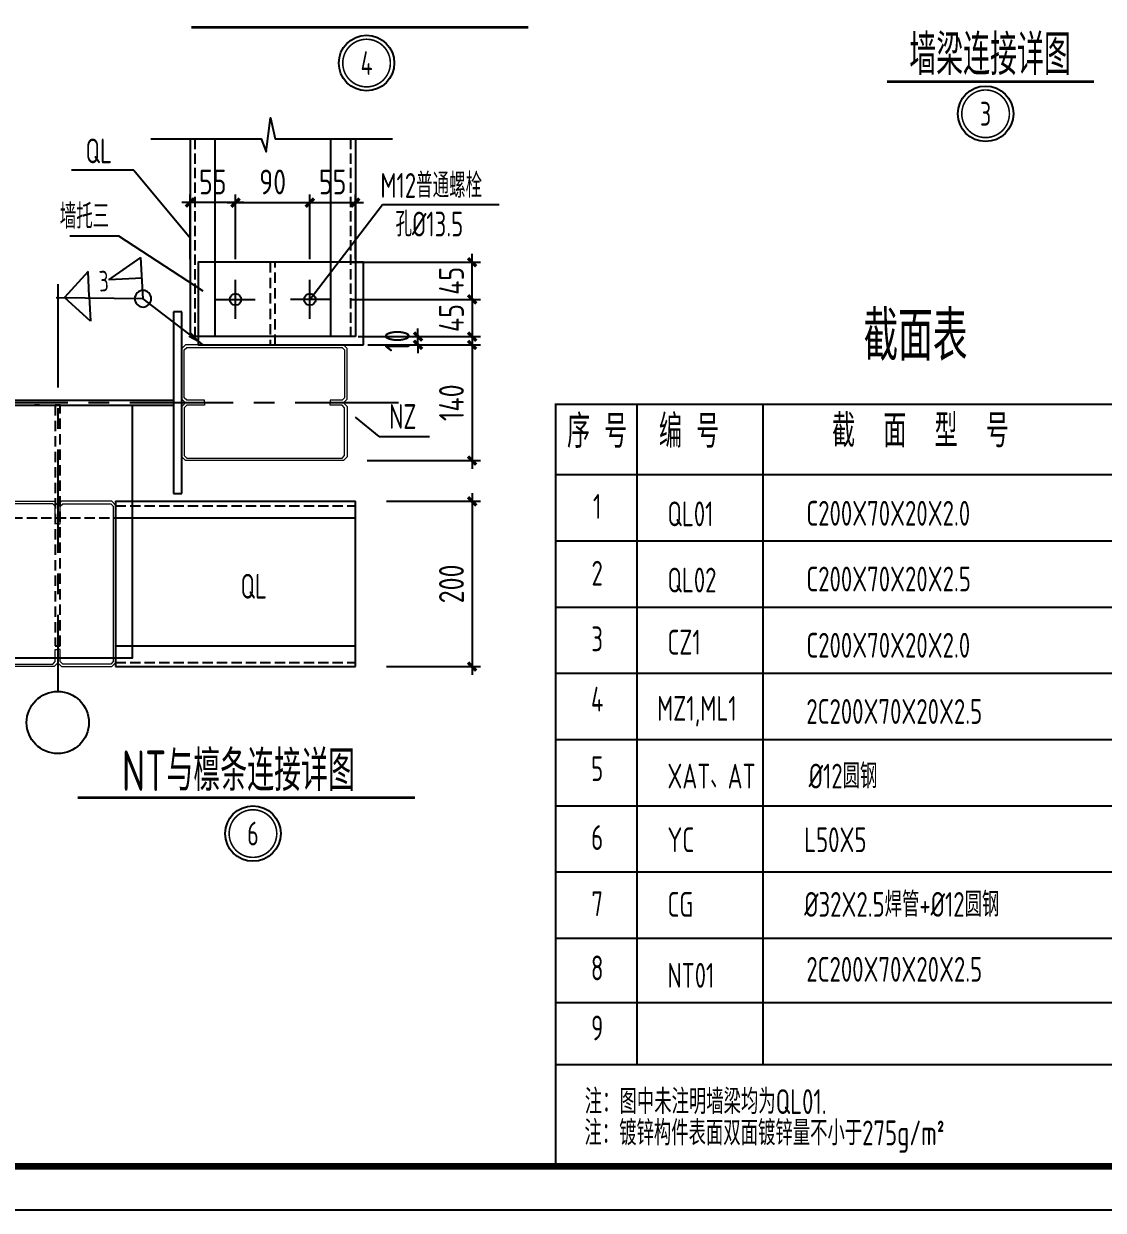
# Model space of a CAD drawing. Extents: x 177291 to 1288761, y 177638 to 322898.
# Drawn here: x 1064454 to 1090576, y 177960 to 206677 of the extents above; entities that cross this region are included whole.
import ezdxf
from ezdxf.enums import TextEntityAlignment as Align

# ---------------------------------------------------------------- set-up
doc = ezdxf.new("R2010")
doc.units = 0
doc.header["$LTSCALE"] = 1000
for name, pattern in [('CENTERX2', [4, 2.5, -0.5, 0.5, -0.5]), ('CONTINOUS', [0]), ('DASH', [0.35, 0.25, -0.1]), ('DASHED', [0.75, 0.5, -0.25])]:
    doc.linetypes.add(name, pattern=pattern)
for name, color, linetype in [('4', 4, 'CONTINOUS'), ('AXIS', 3, 'Continuous'), ('BEAM', 4, 'Continuous'), ('GZ', 50, 'Continuous'), ('PUB_TEXT', 7, 'Continuous'), ('PUB_TITLE', 4, 'Continuous'), ('PZ', 202, 'Continuous'), ('STXT_HF', 7, 'Continuous'), ('STXT_HF_TEXT', 7, 'Continuous'), ('TEXT', 7, 'Continuous'), ('THIN', 7, 'Continuous'), ('板', 243, 'Continuous'), ('框线', 252, 'Continuous')]:
    doc.layers.add(name, color=color, linetype=linetype)
doc.layers.add('檩条', color=30, linetype='Continuous', lineweight=5)
doc.styles.get("Standard").update_dxf_attribs({"font": 'gbenor.shx', "bigfont": 'gbcbig.shx'})
doc.styles.add('TSSD_Dimension', font='Tssdeng.shx', dxfattribs={"width": 0.8, "bigfont": 'hztxt.shx'})
doc.styles.add('TSSD_Norm', font='tssdeng.shx', dxfattribs={"bigfont": 'hztxt.shx'})
doc.styles.add('TSSD_Num', font='Tssdeng.shx', dxfattribs={"width": 0.7, "bigfont": 'hztxt.shx'})
doc.styles.add('标准字体', font='tssdeng.shx', dxfattribs={"width": 0.7, "bigfont": 'tssdchn.shx'})
doc.dimstyles.new('TSSD_20_200', dxfattribs={"dimtxt": 600, "dimasz": 200, "dimexe": 200, "dimexo": 500, "dimgap": 200, "dimtad": 1, "dimdec": 0, "dimlfac": 0.05, "dimzin": 0, "dimdsep": 46, "dimtxsty": 'TSSD_Dimension', "dimblk": 'ARCHTICK', "dimblk1": 'ARCHTICK', "dimblk2": 'ARCHTICK', "dimcen": 0, "dimdle": 200, "dimclrt": 7, "dimadec": 0, "dimazin": 0, "dimtfac": 1, "dimtdec": 0, "dimtix": 1, "dimtmove": 2, "dimatfit": 3, "dimfxl": 1, "dimtolj": 1, "dimtzin": 0, "dimarcsym": 0})
doc.dimstyles.new('TSSD_LEADER_STYLE_400.0', dxfattribs={"dimtxt": 1200, "dimasz": 400, "dimexe": 400, "dimexo": 1000, "dimgap": 0.09, "dimtad": 0, "dimtih": 1, "dimtoh": 1, "dimdec": 4, "dimzin": 0, "dimdsep": 46, "dimtxsty": 'Standard', "dimcen": 0.09, "dimdle": 400, "dimclrt": 7, "dimadec": 0, "dimazin": 0, "dimtfac": 1, "dimtdec": 4, "dimtofl": 0, "dimtmove": 0, "dimatfit": 3, "dimfxl": 1, "dimtolj": 1, "dimtzin": 0, "dimarcsym": 0})

# ---------------------------------------------------------------- blocks, each defined once
blk = doc.blocks.new('ts_idx2')
at = {"color": 0, "linetype": 'ByBlock', "lineweight": -2, "const_width": 0.0333}
blk.add_lwpolyline([(-0.5, 0, 1), (0.5, 0, 1)], format="xyb", close=True, dxfattribs=at)
at = {"color": 0, "linetype": 'ByBlock', "lineweight": -2}
blk.add_circle((0, 0), 0.583, dxfattribs=at)
at = {"color": 0, "linetype": 'ByBlock', "lineweight": -2, "style": 'TSSD_Num', "width": 0.7}
blk.add_attdef('A', text='', height=0.5, dxfattribs=at).set_placement((0, 0), align=Align.MIDDLE_CENTER)
blk = doc.blocks.new('_WELD001')
at = {"linetype": 'ByBlock'}
h = blk.add_hatch(color=0, dxfattribs=at)
h.paths.add_polyline_path([(0.8, 0.5), (0, 1), (0, 0.5)], flags=16)
edge = h.paths.add_edge_path()
edge.add_line((0.8, 0.5), (0, 1))
edge.add_line((0, 0.5), (0.8, 0.5))
edge.add_line((0, 0), (0, 1))
at = {"color": 0, "linetype": 'ByBlock'}
for p, q in [((0, 0), (0, 1)), ((0.8, 0.5), (0, 1)), ((0, 0.5), (0.8, 0.5))]:
    blk.add_line(p, q, dxfattribs=at)
blk = doc.blocks.new('_WELD003')
at = {"color": 0, "linetype": 'ByBlock'}
blk.add_circle((0, 0), 0.5, dxfattribs=at)
blk = doc.blocks.new('_WELD004')
at = {"color": 0, "linetype": 'ByBlock'}
for p, q in [((0, 1), (1, 0)), ((0, 0), (0, 1))]:
    blk.add_line(p, q, dxfattribs=at)
blk = doc.blocks.new('_ArchTick')
at = {"color": 0, "linetype": 'ByBlock', "const_width": 0.4}
blk.add_lwpolyline([(-0.5, -0.5), (0.5, 0.5)], dxfattribs=at)
blk = doc.blocks.new('*D789')
at = {"layer": 'AXIS', "color": 0, "linetype": 'ByBlock', "lineweight": -2, "transparency": 16777216}
for p, q in [((1068478, 200976), (1068478, 202547)), ((1069578, 200976), (1069578, 202547)), ((1069778, 202347), (1068278, 202347))]:
    blk.add_line(p, q, dxfattribs=at)
at = {"layer": 'Defpoints', "color": 0, "linetype": 'ByBlock', "transparency": 16777216}
for p in [(1068478, 202347), (1068478, 200476), (1069578, 200476)]:
    blk.add_point(p, dxfattribs=at)
at = {"layer": 'AXIS', "color": 0, "linetype": 'ByBlock', "lineweight": -2, "transparency": 16777216, "xscale": 200, "yscale": 200, "zscale": 200, "rotation": 180}
blk.add_blockref('_ArchTick', (1068478, 202347), dxfattribs=at)
at = {"layer": 'AXIS', "color": 0, "linetype": 'ByBlock', "lineweight": -2, "transparency": 16777216, "xscale": 200, "yscale": 200, "zscale": 200}
blk.add_blockref('_ArchTick', (1069578, 202347), dxfattribs=at)
at = {"layer": 'AXIS', "color": 7, "linetype": 'ByBlock', "transparency": 16777216, "insert": (1069028, 202847), "char_height": 600, "attachment_point": 5, "style": 'TSSD_Dimension'}
blk.add_mtext('\\A1;55', dxfattribs=at)
blk = doc.blocks.new('*D790')
at = {"layer": 'AXIS', "color": 0, "linetype": 'ByBlock', "lineweight": -2, "transparency": 16777216}
for p, q in [((1069578, 200976), (1069578, 202547)), ((1071378, 200976), (1071378, 202547)), ((1069378, 202347), (1071578, 202347))]:
    blk.add_line(p, q, dxfattribs=at)
at = {"layer": 'Defpoints', "color": 0, "linetype": 'ByBlock', "transparency": 16777216}
for p in [(1071378, 202347), (1069578, 200476), (1071378, 200476)]:
    blk.add_point(p, dxfattribs=at)
at = {"layer": 'AXIS', "color": 0, "linetype": 'ByBlock', "lineweight": -2, "transparency": 16777216, "xscale": 200, "yscale": 200, "zscale": 200, "rotation": 180}
blk.add_blockref('_ArchTick', (1069578, 202347), dxfattribs=at)
at = {"layer": 'AXIS', "color": 0, "linetype": 'ByBlock', "lineweight": -2, "transparency": 16777216, "xscale": 200, "yscale": 200, "zscale": 200}
blk.add_blockref('_ArchTick', (1071378, 202347), dxfattribs=at)
at = {"layer": 'AXIS', "color": 7, "linetype": 'ByBlock', "transparency": 16777216, "insert": (1070478, 202847), "char_height": 600, "attachment_point": 5, "style": 'TSSD_Dimension'}
blk.add_mtext('\\A1;90', dxfattribs=at)
blk = doc.blocks.new('*D791')
at = {"layer": 'AXIS', "color": 0, "linetype": 'ByBlock', "lineweight": -2, "transparency": 16777216}
for p, q in [((1071378, 200976), (1071378, 202547)), ((1072478, 200976), (1072478, 202547)), ((1071178, 202347), (1072678, 202347))]:
    blk.add_line(p, q, dxfattribs=at)
at = {"layer": 'Defpoints', "color": 0, "linetype": 'ByBlock', "transparency": 16777216}
for p in [(1072478, 202347), (1071378, 200476), (1072478, 200476)]:
    blk.add_point(p, dxfattribs=at)
at = {"layer": 'AXIS', "color": 0, "linetype": 'ByBlock', "lineweight": -2, "transparency": 16777216, "xscale": 200, "yscale": 200, "zscale": 200, "rotation": 180}
blk.add_blockref('_ArchTick', (1071378, 202347), dxfattribs=at)
at = {"layer": 'AXIS', "color": 0, "linetype": 'ByBlock', "lineweight": -2, "transparency": 16777216, "xscale": 200, "yscale": 200, "zscale": 200}
blk.add_blockref('_ArchTick', (1072478, 202347), dxfattribs=at)
at = {"layer": 'AXIS', "color": 7, "linetype": 'ByBlock', "transparency": 16777216, "insert": (1071928, 202847), "char_height": 600, "attachment_point": 5, "style": 'TSSD_Dimension'}
blk.add_mtext('\\A1;55', dxfattribs=at)
blk = doc.blocks.new('*D792')
at = {"layer": 'AXIS', "color": 0, "linetype": 'ByBlock', "lineweight": -2, "transparency": 16777216}
for p, q in [((1075304, 200904), (1075304, 201104)), ((1072350, 200904), (1075504, 200904)), ((1075304, 200004), (1075304, 200904)), ((1072350, 200004), (1075504, 200004)), ((1075304, 200004), (1075304, 199804))]:
    blk.add_line(p, q, dxfattribs=at)
at = {"layer": 'Defpoints', "color": 0, "linetype": 'ByBlock', "transparency": 16777216}
for p in [(1071850, 200904), (1075304, 200904), (1071850, 200004)]:
    blk.add_point(p, dxfattribs=at)
at = {"layer": 'AXIS', "color": 0, "linetype": 'ByBlock', "lineweight": -2, "transparency": 16777216, "xscale": 200, "yscale": 200, "zscale": 200}
for p, rotation in [((1075304, 200904), 270), ((1075304, 200004), 90)]:
    blk.add_blockref('_ArchTick', p, dxfattribs=dict(at, rotation=rotation))
at = {"layer": 'AXIS', "color": 7, "linetype": 'ByBlock', "transparency": 16777216, "insert": (1074804, 200454), "char_height": 600, "attachment_point": 5, "rotation": 90, "style": 'TSSD_Dimension'}
blk.add_mtext('\\A1;45', dxfattribs=at)
blk = doc.blocks.new('*D735')
at = {"layer": 'AXIS', "color": 0, "linetype": 'ByBlock', "lineweight": -2, "transparency": 16777216}
for p, q in [((1075304, 200004), (1075304, 200204)), ((1072550, 200004), (1075504, 200004)), ((1075304, 200004), (1075304, 199104)), ((1072550, 199104), (1075504, 199104)), ((1075304, 199104), (1075304, 198904))]:
    blk.add_line(p, q, dxfattribs=at)
at = {"layer": 'Defpoints', "color": 0, "linetype": 'ByBlock', "transparency": 16777216}
for p in [(1072050, 200004), (1072050, 199104), (1075304, 199104)]:
    blk.add_point(p, dxfattribs=at)
at = {"layer": 'AXIS', "color": 0, "linetype": 'ByBlock', "lineweight": -2, "transparency": 16777216, "xscale": 200, "yscale": 200, "zscale": 200}
for p, rotation in [((1075304, 200004), 270), ((1075304, 199104), 90)]:
    blk.add_blockref('_ArchTick', p, dxfattribs=dict(at, rotation=rotation))
at = {"layer": 'AXIS', "color": 7, "linetype": 'ByBlock', "transparency": 16777216, "insert": (1074804, 199554), "char_height": 600, "attachment_point": 5, "rotation": 90, "style": 'TSSD_Dimension'}
blk.add_mtext('\\A1;45', dxfattribs=at)
blk = doc.blocks.new('*D793')
at = {"layer": 'AXIS', "color": 0, "linetype": 'ByBlock', "lineweight": -2, "transparency": 16777216}
for p, q in [((1073994, 199104), (1073994, 199304)), ((1072978, 199104), (1074194, 199104)), ((1073994, 198904), (1073994, 199104)), ((1072778, 198904), (1074194, 198904)), ((1073994, 198904), (1073994, 198704))]:
    blk.add_line(p, q, dxfattribs=at)
at = {"layer": 'Defpoints', "color": 0, "linetype": 'ByBlock', "transparency": 16777216}
for p in [(1072478, 199104), (1073994, 199104), (1072278, 198904)]:
    blk.add_point(p, dxfattribs=at)
at = {"layer": 'AXIS', "color": 0, "linetype": 'ByBlock', "lineweight": -2, "transparency": 16777216, "xscale": 200, "yscale": 200, "zscale": 200}
for p, rotation in [((1073994, 199104), 270), ((1073994, 198904), 90)]:
    blk.add_blockref('_ArchTick', p, dxfattribs=dict(at, rotation=rotation))
at = {"layer": 'AXIS', "color": 7, "linetype": 'ByBlock', "transparency": 16777216, "insert": (1073494, 199004), "char_height": 600, "attachment_point": 5, "rotation": 90, "style": 'TSSD_Dimension'}
blk.add_mtext('\\A1;10', dxfattribs=at)
blk = doc.blocks.new('*D641')
at = {"layer": 'AXIS', "color": 0, "linetype": 'ByBlock', "lineweight": -2, "transparency": 16777216}
for p, q in [((1075304, 199104), (1075304, 195904)), ((1072778, 198904), (1075504, 198904)), ((1072763, 196104), (1075504, 196104))]:
    blk.add_line(p, q, dxfattribs=at)
at = {"layer": 'Defpoints', "color": 0, "linetype": 'ByBlock', "transparency": 16777216}
for p in [(1072278, 198904), (1072263, 196104), (1075304, 196104)]:
    blk.add_point(p, dxfattribs=at)
at = {"layer": 'AXIS', "color": 0, "linetype": 'ByBlock', "lineweight": -2, "transparency": 16777216, "xscale": 200, "yscale": 200, "zscale": 200}
for p, rotation in [((1075304, 198904), 90), ((1075304, 196104), 270)]:
    blk.add_blockref('_ArchTick', p, dxfattribs=dict(at, rotation=rotation))
at = {"layer": 'AXIS', "color": 7, "linetype": 'ByBlock', "transparency": 16777216, "insert": (1074804, 197504), "char_height": 600, "attachment_point": 5, "rotation": 90, "style": 'TSSD_Dimension'}
blk.add_mtext('\\A1;140', dxfattribs=at)
blk = doc.blocks.new('*D642')
at = {"layer": 'AXIS', "color": 0, "linetype": 'ByBlock', "lineweight": -2, "transparency": 16777216}
for p, q in [((1075304, 195319), (1075304, 190919)), ((1073228, 195119), (1075504, 195119)), ((1073228, 191119), (1075504, 191119))]:
    blk.add_line(p, q, dxfattribs=at)
at = {"layer": 'Defpoints', "color": 0, "linetype": 'ByBlock', "transparency": 16777216}
for p in [(1072728, 195119), (1072728, 191119), (1075304, 191119)]:
    blk.add_point(p, dxfattribs=at)
at = {"layer": 'AXIS', "color": 0, "linetype": 'ByBlock', "lineweight": -2, "transparency": 16777216, "xscale": 200, "yscale": 200, "zscale": 200}
for p, rotation in [((1075304, 195119), 90), ((1075304, 191119), 270)]:
    blk.add_blockref('_ArchTick', p, dxfattribs=dict(at, rotation=rotation))
at = {"layer": 'AXIS', "color": 7, "linetype": 'ByBlock', "transparency": 16777216, "insert": (1074804, 193119), "char_height": 600, "attachment_point": 5, "rotation": 90, "style": 'TSSD_Dimension'}
blk.add_mtext('\\A1;200', dxfattribs=at)

msp = doc.modelspace()

# ---------------------------------------------------------------- linework, layer by layer
at = {"color": 8, "linetype": 'CENTERX2'}
for p, q in [((1065278.1, 200371.35), (1065278.1, 190517.54)), ((1073520.66, 197503.81), (1061281.07, 197503.97))]:
    msp.add_line(p, q, dxfattribs=at)
at = {"color": 3, "const_width": 64.9}
for points in [[(1068511.9, 206591.99), (1076666.81, 206591.99)], [(1085339.03, 205272.85), (1090351.77, 205272.85)], [(1065762.91, 187944.33), (1073917.83, 187944.33)]]:
    msp.add_lwpolyline(points, dxfattribs=at)
at = {"layer": '4', "color": 8, "linetype": 'DASH'}
for p, q in [((1068591.93, 203887.45), (1068591.98, 199103.87)), ((1072358.1, 203887.45), (1072358.1, 199103.87)), ((1066678.1, 195004.77), (1072478.13, 195004.75)), ((1063478.1, 194718.63), (1067078.1, 194718.63)), ((1066678.1, 191213.62), (1072478.13, 191213.62))]:
    msp.add_line(p, q, dxfattribs=at)
at = {"layer": 'AXIS', "color": 2, "linetype": 'ByBlock'}
for p, q in [((1068478.1, 203887.45), (1068478.1, 199103.87)), ((1069078.1, 203887.45), (1069078.1, 199103.87)), ((1071878.1, 203887.45), (1071878.1, 199103.87)), ((1072478.1, 203887.45), (1072478.1, 199103.87)), ((1072478.1, 199103.87), (1068478.1, 199103.87)), ((1066678.1, 195118.62), (1072478.13, 195118.62)), ((1072477.99, 191118.62), (1072477.99, 195118.62)), ((1066678.1, 194718.62), (1072478.13, 194718.62)), ((1066678.1, 191618.62), (1072478.13, 191618.62)), ((1066678.1, 191118.62), (1072478.13, 191118.62))]:
    msp.add_line(p, q, dxfattribs=at)
at = {"layer": 'AXIS', "linetype": 'ByBlock'}
for p, q in [((1067116.72, 203131.87), (1065609.36, 203131.87)), ((1067116.72, 203131.87), (1068478.1, 201493.87)), ((1071378.1, 200003.87), (1073134.1, 202298.87)), ((1073134.1, 202298.87), (1075956.02, 202298.87)), ((1066754.64, 201534.8), (1065566.96, 201534.8)), ((1068796.55, 200205.33), (1066754.64, 201534.8)), ((1073053.42, 196683.21), (1072478.09, 197151.87)), ((1073053.42, 196683.21), (1074273.74, 196683.21))]:
    msp.add_line(p, q, dxfattribs=at)
at = {"layer": 'AXIS'}
for p, q in [((1079292.45, 197466.79), (1079292.45, 181488.6)), ((1082335.38, 197466.79), (1082335.38, 181488.6)), ((1077323.37, 195763.97), (1096961.34, 195763.97)), ((1077323.37, 195763.97), (1096961.34, 195763.97)), ((1077323.37, 194161.15), (1096961.34, 194161.15)), ((1077323.37, 194161.15), (1096961.34, 194161.15)), ((1077323.37, 192558.33), (1096961.34, 192558.33)), ((1077323.37, 192558.33), (1096961.34, 192558.33)), ((1077323.37, 190955.51), (1096961.34, 190955.51)), ((1077323.37, 190955.51), (1096961.34, 190955.51)), ((1077323.37, 189352.69), (1096961.34, 189352.69)), ((1077323.37, 187749.87), (1096961.34, 187749.87)), ((1077323.37, 186147.05), (1096961.34, 186147.05)), ((1077323.37, 184544.23), (1096961.34, 184544.23)), ((1077323.37, 182991.42), (1096961.34, 182991.42)), ((1077323.37, 182991.42), (1096961.34, 182991.42)), ((1077323.37, 181488.6), (1096961.34, 181488.6)), ((1077323.37, 181488.6), (1096961.34, 181488.6))]:
    msp.add_line(p, q, dxfattribs=at)
at = {"layer": 'AXIS', "color": 2, "linetype": 'ByBlock'}
msp.add_lwpolyline([(1067528.1, 203887.45), (1070202.18, 203887.45), (1070316.83, 203572.45), (1070427.92, 204395.6), (1070539.68, 203887.45), (1073378.1, 203887.45)], dxfattribs=at)
at = {"layer": 'AXIS', "const_width": 50}
msp.add_lwpolyline([(1077323.37, 179020.59), (1096961.34, 179020.59), (1096961.34, 197466.79), (1077323.37, 197466.79)], close=True, dxfattribs=at)
at = {"layer": 'AXIS', "linetype": 'ByBlock'}
msp.add_circle((1065278.1, 189764.53), 753, dxfattribs=at)
at = {"layer": 'BEAM', "linetype": 'ByBlock'}
for p, q in [((1068278.1, 199703.87), (1068078.1, 199703.87)), ((1068078.1, 199703.87), (1068078.1, 195303.87)), ((1068278.1, 195303.87), (1068278.1, 199703.87)), ((1061920.49, 197563.87), (1068078.1, 197563.87)), ((1061920.49, 197443.87), (1068078.1, 197443.87)), ((1064838.1, 197443.87), (1064718.1, 197443.87)), ((1065338.1, 197443.87), (1065218.1, 197443.87)), ((1068078.1, 195303.87), (1068278.1, 195303.87))]:
    msp.add_line(p, q, dxfattribs=at)
at = {"layer": 'GZ', "linetype": 'ByBlock'}
msp.add_line((1066678.1, 195118.62), (1066678.1, 191118.62), dxfattribs=at)
at = {"layer": 'PUB_TITLE'}
msp.add_lwpolyline([(993975.61, 240960.27), (1105446.22, 240960.27), (1105446.22, 177959.98), (993975.61, 177959.98)], close=True, dxfattribs=at)
at = {"layer": 'PUB_TITLE', "const_width": 159.09}
msp.add_lwpolyline([(996627.14, 179020.59), (996627.14, 239899.66), (1104385.61, 239899.66), (1104385.61, 179020.59)], close=True, dxfattribs=at)
at = {"layer": 'PZ'}
msp.add_lwpolyline([(1072678.02, 198903.86), (1072678.13, 200903.86), (1068678.13, 200903.89), (1068678.03, 198903.89)], close=True, dxfattribs=at)
for centre in [(1069578.1, 200003.87), (1071378.1, 200003.87)]:
    msp.add_circle(centre, 140, dxfattribs=at)
at = {"layer": 'STXT_HF'}
msp.add_line((1067341.12, 200020.62), (1065240.49, 200038.73), dxfattribs=at)
at = {"layer": '板', "linetype": 'DASHED', "ltscale": 0.5}
for p, q in [((1070538.1, 200903.87), (1070418.1, 200903.87)), ((1070418.1, 200903.87), (1070418.1, 198903.87)), ((1070538.1, 198903.87), (1070538.1, 200903.87)), ((1065218.1, 197443.87), (1065218.1, 191618.62)), ((1065338.1, 191618.62), (1065338.1, 197443.87)), ((1065218.1, 191618.62), (1065338.1, 191618.62))]:
    msp.add_line(p, q, dxfattribs=at)
at = {"layer": '板', "ltscale": 0.5}
msp.add_lwpolyline([(1063478.1, 197443.87), (1067078.1, 197443.87), (1067078.1, 191318.62), (1063478.1, 191318.62)], close=True, dxfattribs=at)
at = {"layer": '框线'}
for p, q in [((1069578.1, 199531.74), (1069578.1, 200476.01)), ((1071378.1, 199531.74), (1071378.1, 200476.01)), ((1069105.96, 200003.87), (1070050.23, 200003.87)), ((1071850.23, 200003.87), (1070905.96, 200003.87))]:
    msp.add_line(p, q, dxfattribs=at)
at = {"layer": '檩条'}
for points in [[(1071866.62, 197563.87), (1071866.62, 197503.87), (1072188.09, 197503.87), (1072278.09, 197593.87), (1072278.09, 198813.87), (1072188.09, 198903.87), (1068368.1, 198903.87), (1068278.1, 198813.87), (1068278.1, 197593.87), (1068368.1, 197503.87), (1068824.46, 197503.87), (1068824.46, 197563.87), (1068398.1, 197563.87), (1068338.1, 197623.87), (1068338.1, 198783.87), (1068398.1, 198843.87), (1072158.09, 198843.87), (1072218.09, 198783.87), (1072218.09, 197623.87), (1072158.09, 197563.87), (1071866.62, 197563.87)], [(1071866.62, 197443.87), (1071866.62, 197503.87), (1072188.09, 197503.87), (1072278.09, 197413.87), (1072278.09, 196193.87), (1072188.09, 196103.87), (1068368.1, 196103.87), (1068278.1, 196193.87), (1068278.1, 197413.87), (1068368.1, 197503.87), (1068824.46, 197503.87), (1068824.46, 197443.87), (1068398.1, 197443.87), (1068338.1, 197383.87), (1068338.1, 196223.87), (1068398.1, 196163.87), (1072158.09, 196163.87), (1072218.09, 196223.87), (1072218.09, 197383.87), (1072158.09, 197443.87), (1071866.62, 197443.87)], [(1065218.1, 191530.1), (1065278.1, 191530.1), (1065278.1, 191208.62), (1065188.1, 191118.62), (1063968.1, 191118.62), (1063878.1, 191208.62), (1063878.1, 195028.62), (1063968.1, 195118.62), (1065188.1, 195118.62), (1065278.1, 195028.62), (1065278.1, 194572.26), (1065218.1, 194572.26), (1065218.1, 194998.62), (1065158.1, 195058.62), (1063998.1, 195058.62), (1063938.1, 194998.62), (1063938.1, 191238.62), (1063998.1, 191178.62), (1065158.1, 191178.62), (1065218.1, 191238.62), (1065218.1, 191530.1)], [(1065338.1, 191530.1), (1065278.1, 191530.1), (1065278.1, 191208.62), (1065368.1, 191118.62), (1066588.1, 191118.62), (1066678.1, 191208.62), (1066678.1, 195028.62), (1066588.1, 195118.62), (1065368.1, 195118.62), (1065278.1, 195028.62), (1065278.1, 194572.26), (1065338.1, 194572.26), (1065338.1, 194998.62), (1065398.1, 195058.62), (1066558.1, 195058.62), (1066618.1, 194998.62), (1066618.1, 191238.62), (1066558.1, 191178.62), (1065398.1, 191178.62), (1065338.1, 191238.62), (1065338.1, 191530.1)]]:
    msp.add_lwpolyline(points, close=True, dxfattribs=at)

# ---------------------------------------------------------------- block references
ref = msp.add_blockref('ts_idx2', (1072749.59, 205724.44), dxfattribs=dict(xscale=1152, yscale=1152, zscale=1152))
ref.add_attrib('1', '4', dxfattribs={"layer": 'THIN', "height": 576, "style": 'TSSD_Num', "width": 0.7}).set_placement((1072749.59, 205724.44), align=Align.MIDDLE_CENTER)
ref = msp.add_blockref('ts_idx2', (1087728.28, 204497.4), dxfattribs=dict(xscale=1152, yscale=1152, zscale=1152))
ref.add_attrib('1', '3', dxfattribs={"layer": 'THIN', "height": 576, "style": 'TSSD_Num', "width": 0.7}).set_placement((1087728.28, 204497.4), align=Align.MIDDLE_CENTER)
ref = msp.add_blockref('ts_idx2', (1070000.61, 187076.78), dxfattribs=dict(xscale=1152, yscale=1152, zscale=1152))
ref.add_attrib('1', '6', dxfattribs={"layer": 'THIN', "height": 576, "style": 'TSSD_Num', "width": 0.7}).set_placement((1070000.61, 187076.78), align=Align.MIDDLE_CENTER)
at = {"layer": 'STXT_HF'}
for name, p, xscale, yscale, zscale, rotation in [('_WELD001', (1067341.12, 200020.62), -999.9999999999928, 999.9999999999983, 999.9999999999983, 2.875709310698307), ('_WELD004', (1066039.49, 200078.86), -600.0000000000002, 600.0000000000002, 600.0000000000002, 2.875709310698307), ('_WELD003', (1067341.12, 200020.62), -399.9999999999957, 399.999999999998, 399.999999999998, 2.875709310698307), ('_WELD004', (1066039.49, 200078.86), 600.0000000000002, 600.0000000000002, 600.0000000000002, 182.8757093106982)]:
    msp.add_blockref(name, p, dxfattribs=dict(at, xscale=xscale, yscale=yscale, zscale=zscale, rotation=rotation))

# ---------------------------------------------------------------- texts
at = {"layer": 'PUB_TEXT', "width": 0.7}
for s, height, style, p in [('墙梁连接详图', 980, '标准字体', (1085881.51, 205435.33)), ('QL', 600, '标准字体', (1065949.89, 203298.93)), ('M12普通螺栓', 600, '标准字体', (1073083.98, 202462.87)), ('墙托三', 600, '标准字体', (1065325.99, 201716.8)), ('孔%%c13.5', 600, '标准字体', (1073450.15, 201527.87)), ('NZ', 600, '标准字体', (1073295.17, 196869.79)), ('QL', 600, '标准字体', (1069699.39, 192762.95)), ('NT与檩条连接详图', 980, '标准字体', (1066828.03, 188106.8)), ('%%C32X2.5焊管+%%C12圆钢', 600, 'TSSD_Dimension', (1083338.61, 185062.34)), ('注：图中未注明墙梁均为QL01.', 600, 'TSSD_Dimension', (1078029.49, 180290.21)), ('注：镀锌构件表面双面镀锌量不小于275g/m%%1402%%141', 600, 'TSSD_Dimension', (1078021.64, 179532.79))]:
    msp.add_text(s, height=height, dxfattribs=dict(at, style=style)).set_placement(p)
at = {"layer": 'STXT_HF_TEXT', "style": '标准字体', "width": 0.7}
msp.add_text('3', height=500, rotation=2.875709, dxfattribs=at).set_placement((1066286.07, 200191.37))
at = {"layer": 'TEXT', "style": 'TSSD_Norm', "width": 0.7}
for s, height, p in [('截面表', 1199.997, (1086031.78, 198158.48)), ('序 号', 799.998, (1078329.91, 196172.68)), ('编 号', 799.998, (1080554.09, 196172.68)), ('截  面  型  号', 799.998, (1086151.5, 196185.2)), ('1', 600, (1078329.91, 194514.81)), ('2', 600, (1078329.91, 192898.41)), ('3', 600, (1078329.91, 191308.94)), ('4', 600, (1078329.91, 189850.14)), ('5', 600, (1078329.91, 188167.98)), ('6', 600, (1078329.91, 186500.71)), ('7', 600, (1078329.91, 184897.9)), ('8', 600, (1078329.91, 183345.08)), ('9', 600, (1078329.91, 181892.26))]:
    msp.add_text(s, height=height, dxfattribs=at).set_placement(p, align=Align.BOTTOM_CENTER)
for s, height, p in [('QL01', 599.999, (1080029.79, 194514.81)), ('C200X70X20X2.0', 599.9985, (1083390.88, 194528.62)), ('QL02', 599.999, (1080029.79, 192911.99)), ('C200X70X20X2.5', 599.9985, (1083390.88, 192937.35)), ('CZ1', 599.999, (1080029.79, 191409.17)), ('C200X70X20X2.0', 599.9985, (1083390.88, 191334.53)), ('MZ1,ML1', 599.999, (1079779.67, 189806.35)), ('2C200X70X20X2.5', 599.9985, (1083390.88, 189731.72)), ('XAT、AT', 599.999, (1080029.79, 188167.98)), ('%%C12圆钢', 599.999, (1083447.84, 188167.98)), ('YC', 599.999, (1080029.79, 186626.92)), ('L50X5', 599.999, (1083338.61, 186626.92)), ('CG', 599.999, (1080029.79, 185062.34)), ('2C200X70X20X2.5', 599.9985, (1083390.88, 183491.08)), ('NT01', 599.999, (1080029.79, 183344.51))]:
    msp.add_text(s, height=height, dxfattribs=at).set_placement(p)

# ---------------------------------------------------------------- dimensions: what is measured, and where the dimension line sits
at = {"layer": 'AXIS', "linetype": 'ByBlock'}
for base, p1, p2, angle, picture, middle in [((1068478.1, 202346.79), (1069578.1, 200476.01), (1068478.1, 200476.01), 180, '*D789', (1069028.1, 202846.79)), ((1071378.1, 202346.79), (1069578.1, 200476.01), (1071378.1, 200476.01), 180, '*D790', (1070478.1, 202846.79)), ((1072478.1, 202346.79), (1071378.1, 200476.01), (1072478.1, 200476.01), 180, '*D791', (1071928.1, 202846.79)), ((1075304.39, 200903.87), (1071850.23, 200003.87), (1071850.23, 200903.87), 90, '*D792', (1074804.39, 200453.87)), ((1075304.39, 199103.87), (1072050.23, 200003.87), (1072050.23, 199103.87), 90, '*D735', (1074804.39, 199553.87)), ((1073994.2, 199103.87), (1072278.1, 198903.87), (1072478.1, 199103.87), 90, '*D793', (1073494.2, 199003.87)), ((1075304.39, 196103.89), (1072278.1, 198903.87), (1072262.96, 196103.89), 90, '*D641', (1074804.39, 197503.88)), ((1075303.52, 191118.62), (1072728.13, 195118.62), (1072728.13, 191118.62), 90, '*D642', (1074803.52, 193118.62))]:
    dim = msp.add_linear_dim(base=base, p1=p1, p2=p2, angle=angle, dimstyle='TSSD_20_200', dxfattribs=at)
    dim.commit()
    dim.dimension.update_dxf_attribs({"geometry": picture, "text_midpoint": middle})

# ---------------------------------------------------------------- leaders
at = {"layer": 'STXT_HF'}
msp.add_leader([(1068793.29, 198903.87), (1067341.12, 200020.62)], dimstyle='TSSD_LEADER_STYLE_400.0', dxfattribs=at)

doc.saveas('drawing.dxf')
